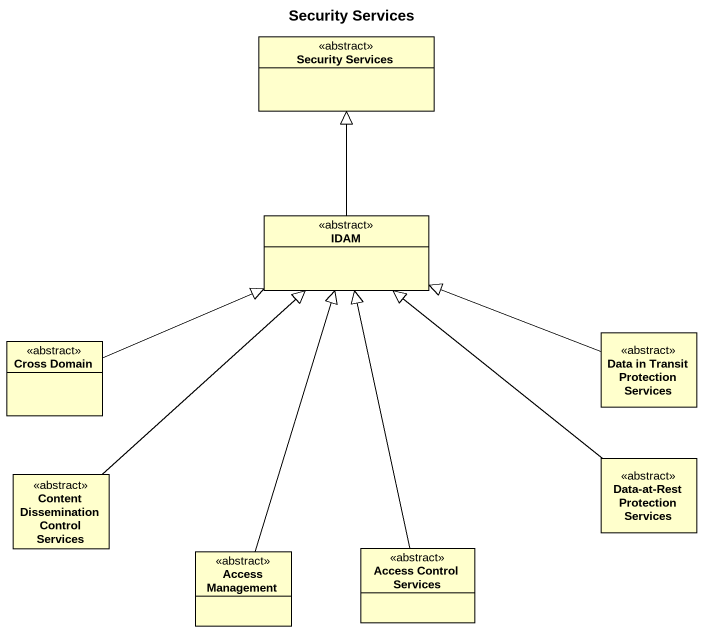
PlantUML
@startuml
title Security Services
hide circle
hide empty members
class "Security Services" as Security_Services <<abstract>>
class IDAM <<abstract>>
class "Cross Domain" as Cross_Domain <<abstract>>
class "Data in Transit Protection Services" as Data_in_Transit_Protection <<abstract>>
class "Content Dissemination Control Services" as Content_Dissemination <<abstract>>
class "Data-at-Rest Protection Services" as Data_at_Rest_Protection <<abstract>>
class "Access Management" as Access_Management <<abstract>>
class "Access Control Services" as Access_Control_Services <<abstract>>
IDAM -up-|> Security_Services
Cross_Domain -right-|> IDAM
Data_in_Transit_Protection -left-|> IDAM
Content_Dissemination -up-|> IDAM
Data_at_Rest_Protection -up-|> IDAM
Access_Management -up-|> IDAM
Access_Control_Services -up-|> IDAM
@enduml
